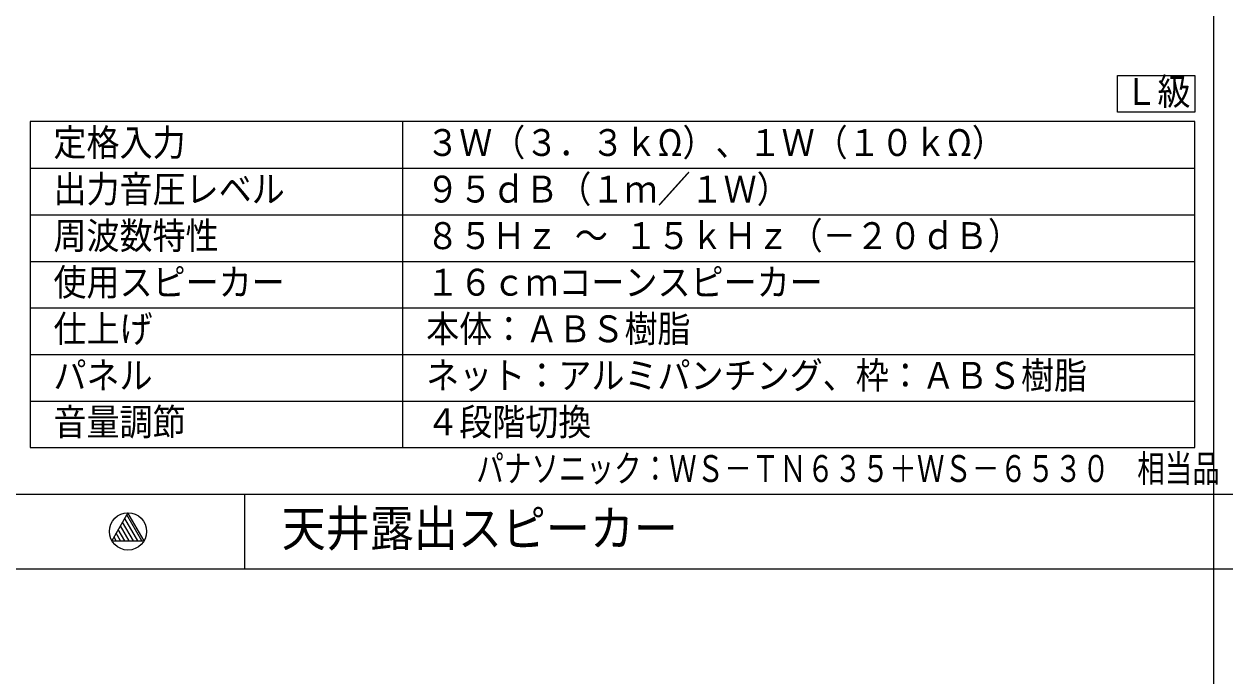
# Model space of a CAD drawing. Units: millimetres on the paper. Extents: x -401 to 401, y -280 to 280.
# Drawn here: x -127.6 to 1.2, y -139.5 to -69.5 of the extents above; entities that cross this region are included whole.
import ezdxf
from ezdxf.enums import TextEntityAlignment as Align

# ---------------------------------------------------------------- set-up
doc = ezdxf.new("R2010")
doc.units = ezdxf.units.MM
for name, color, linetype, lineweight in [('0-1_WAKU', 4, 'Continuous', 9), ('0-3_WAKU-M', 7, 'Continuous', 9), ('0-4_(J)SP', 7, 'Continuous', 9), ('0-7_MOJI1', 7, 'Continuous', 9)]:
    doc.layers.add(name, color=color, linetype=linetype, lineweight=lineweight)
doc.layers.add('0-8_相当品', color=4, linetype='Continuous')
doc.styles.add('ＭＳ ゴシック', font='')
doc.styles.get('ＭＳ ゴシック').set_extended_font_data('MS Gothic')

msp = doc.modelspace()

# ---------------------------------------------------------------- linework, layer by layer
at = {"layer": '0-1_WAKU', "color": 3}
for p, q in [((-126.989, -79.983), (-126.989, -114.983)), ((-1.989, -79.983), (-126.989, -79.983)), ((-86.989, -114.983), (-86.989, -79.983)), ((-1.989, -114.983), (-1.989, -79.983)), ((-126.989, -114.983), (-1.989, -114.983))]:
    msp.add_line(p, q, dxfattribs=at)
at = {"layer": '0-1_WAKU'}
for p, q in [((-126.989, -84.983), (-1.989, -84.983)), ((-126.989, -89.983), (-1.989, -89.983)), ((-126.989, -94.983), (-1.989, -94.983)), ((-126.989, -99.983), (-1.989, -99.983)), ((-126.989, -104.983), (-1.989, -104.983)), ((-126.989, -109.983), (-1.989, -109.983))]:
    msp.add_line(p, q, dxfattribs=at)
at = {"layer": '0-3_WAKU-M'}
for p, q in [((0.011, 240.017), (0.011, -239.983)), ((-386.989, -119.983), (387.011, -119.983)), ((-103.989, -119.983), (-103.989, -127.983)), ((-386.989, -127.983), (387.011, -127.983))]:
    msp.add_line(p, q, dxfattribs=at)
at = {"layer": '0-4_(J)SP'}
for p, q in [((-114.988, -124.983), (-116.605, -122.183)), ((-116.374, -124.983), (-117.297, -123.383)), ((-115.912, -124.983), (-117.066, -122.983)), ((-115.45, -124.983), (-116.835, -122.583)), ((-117.759, -124.983), (-117.99, -124.583)), ((-117.297, -124.983), (-117.759, -124.183)), ((-116.836, -124.983), (-117.528, -123.783))]:
    msp.add_line(p, q, dxfattribs=at)
msp.add_lwpolyline([(-116.489, -121.983), (-118.221, -124.983), (-114.757, -124.983)], close=True, dxfattribs=at)
msp.add_circle((-116.489, -123.983), 2, dxfattribs=at)
at = {"layer": '0-7_MOJI1'}
msp.add_lwpolyline([(-10.31, -75.016), (-1.989, -75.016), (-1.989, -78.983), (-10.31, -78.983)], close=True, dxfattribs=at)

# ---------------------------------------------------------------- texts
at = {"layer": '0-7_MOJI1', "style": 'ＭＳ ゴシック', "width": 0.9}
for s, height, p in [('Ｌ級', 2.889, (-9.549, -79.054)), ('定格入力', 2.889, (-124.489, -84.538)), ('３Ｗ（３．３ｋΩ）、１Ｗ（１０ｋΩ）', 2.889, (-84.489, -84.538)), ('出力音圧レベル', 2.889, (-124.489, -89.538)), ('９５ｄＢ（１ｍ／１Ｗ）', 2.889, (-84.489, -89.538)), ('周波数特性', 2.889, (-124.489, -94.538)), ('８５Ｈｚ ～ １５ｋＨｚ（－２０ｄＢ）', 2.889, (-84.489, -94.538)), ('使用スピーカー', 2.889, (-124.489, -99.538)), ('１６ｃｍコーンスピーカー', 2.889, (-84.489, -99.538)), ('仕上げ', 2.889, (-124.489, -104.538)), ('本体：ＡＢＳ樹脂', 2.889, (-84.489, -104.538)), ('パネル', 2.889, (-124.489, -109.538)), ('ネット：アルミパンチング、枠：ＡＢＳ樹脂', 2.889, (-84.489, -109.538)), ('音量調節', 2.889, (-124.489, -114.538)), ('４段階切換', 2.889, (-84.489, -114.538)), ('天井露出スピーカー', 3.849, (-99.989, -126.723))]:
    msp.add_text(s, height=height, dxfattribs=at).set_placement(p, align=Align.BOTTOM_LEFT)
at = {"layer": '0-8_相当品', "style": 'ＭＳ ゴシック', "width": 0.75}
msp.add_text('パナソニック：ＷＳ－ＴＮ６３５＋ＷＳ－６５３０\u3000相当品', height=2.889, dxfattribs=at).set_placement((-79.109, -119.538), align=Align.BOTTOM_LEFT)

doc.saveas('drawing.dxf')
